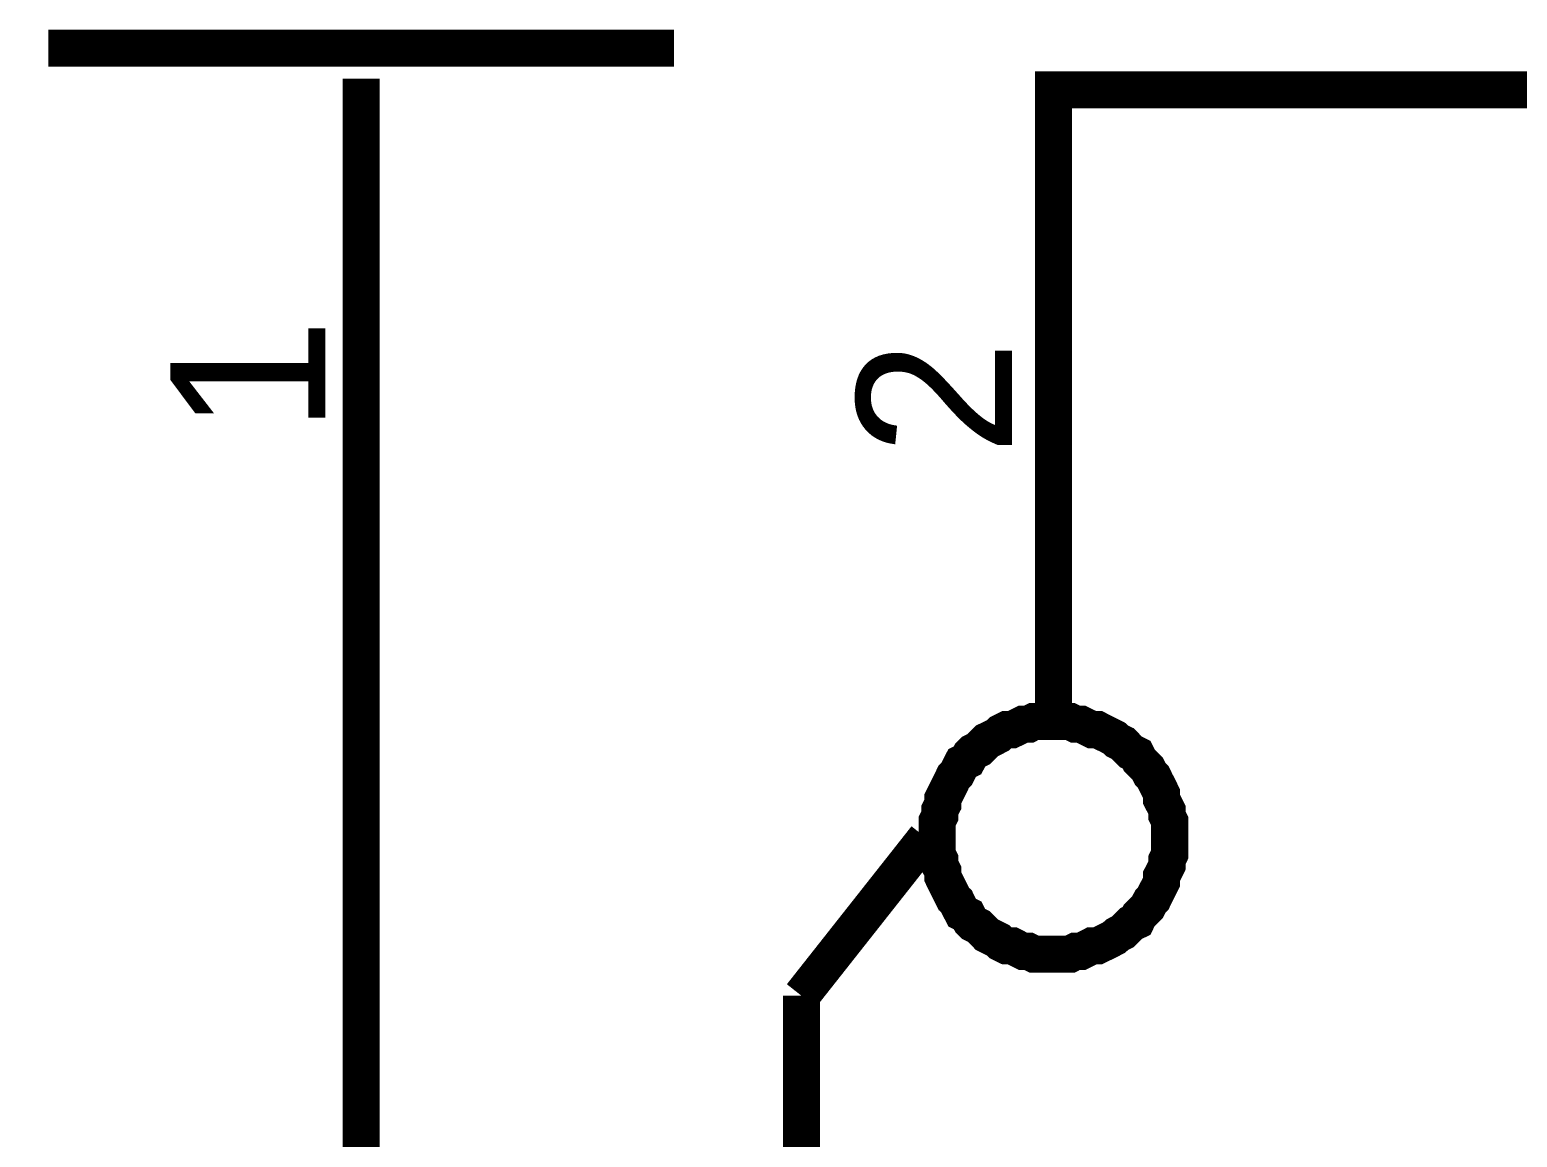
# Model space of a CAD drawing. Header units: millimetres. Extents: x 0 to 800, y 0 to 567.
# Drawn here: x 320.16 to 332.19, y 93.58 to 102.53 of the extents above; entities that cross this region are included whole.
import ezdxf

# ---------------------------------------------------------------- set-up
doc = ezdxf.new("R2010")
doc.units = ezdxf.units.MM
doc.layers.add('Sheet', color=255, linetype='Continuous')

msp = doc.modelspace()

# ---------------------------------------------------------------- linework, layer by layer
at = {"layer": 'Sheet', "const_width": 0.3}
for points in [[(325.371, 102.385), (320.309, 102.385)], [(322.84, 102.138), (322.84, 100.615)], [(322.84, 102.138), (322.84, 101.87)], [(328.44, 99.563), (328.44, 102.049), (333.972, 102.049), (333.972, 101.78)], [(322.84, 84.018), (322.84, 100.615)], [(328.44, 97.054), (328.44, 99.563)], [(327.499, 96.001), (327.499, 96.046), (327.499, 96.091), (327.499, 96.136), (327.521, 96.18), (327.521, 96.225), (327.544, 96.27), (327.544, 96.315), (327.566, 96.359), (327.589, 96.404), (327.611, 96.449), (327.633, 96.494), (327.656, 96.516), (327.678, 96.561), (327.701, 96.606), (327.745, 96.628), (327.768, 96.673), (327.79, 96.695), (327.835, 96.718), (327.88, 96.763), (327.902, 96.785), (327.947, 96.807), (327.992, 96.83), (328.014, 96.852), (328.059, 96.875), (328.104, 96.875), (328.149, 96.897), (328.193, 96.919), (328.238, 96.919), (328.283, 96.942), (328.35, 96.942), (328.395, 96.942), (328.44, 96.942)], [(328.44, 96.942), (328.395, 96.942), (328.35, 96.942), (328.283, 96.942), (328.238, 96.919), (328.193, 96.919), (328.149, 96.897), (328.104, 96.875), (328.059, 96.875), (328.014, 96.852), (327.992, 96.83), (327.947, 96.807), (327.902, 96.785), (327.88, 96.763), (327.835, 96.718), (327.79, 96.695), (327.768, 96.673), (327.745, 96.628), (327.701, 96.606), (327.678, 96.561), (327.656, 96.516), (327.633, 96.494), (327.611, 96.449), (327.589, 96.404), (327.566, 96.359), (327.544, 96.315), (327.544, 96.27), (327.521, 96.225), (327.521, 96.18), (327.499, 96.136), (327.499, 96.091), (327.499, 96.046), (327.499, 96.001)], [(328.44, 96.942), (328.485, 96.942), (328.529, 96.942), (328.574, 96.942), (328.619, 96.919), (328.664, 96.919), (328.708, 96.897), (328.753, 96.875), (328.798, 96.875), (328.843, 96.852), (328.888, 96.83), (328.932, 96.807), (328.955, 96.785), (329, 96.763), (329.044, 96.718), (329.067, 96.695), (329.112, 96.673), (329.134, 96.628), (329.156, 96.606), (329.201, 96.561), (329.224, 96.516), (329.246, 96.494), (329.268, 96.449), (329.291, 96.404), (329.313, 96.359), (329.313, 96.315), (329.336, 96.27), (329.358, 96.225), (329.358, 96.18), (329.38, 96.136), (329.38, 96.091), (329.38, 96.046), (329.38, 96.001)], [(329.38, 96.001), (329.38, 96.046), (329.38, 96.091), (329.38, 96.136), (329.358, 96.18), (329.358, 96.225), (329.336, 96.27), (329.313, 96.315), (329.313, 96.359), (329.291, 96.404), (329.268, 96.449), (329.246, 96.494), (329.224, 96.516), (329.201, 96.561), (329.156, 96.606), (329.134, 96.628), (329.112, 96.673), (329.067, 96.695), (329.044, 96.718), (329, 96.763), (328.955, 96.785), (328.932, 96.807), (328.888, 96.83), (328.843, 96.852), (328.798, 96.875), (328.753, 96.875), (328.708, 96.897), (328.664, 96.919), (328.619, 96.919), (328.574, 96.942), (328.529, 96.942), (328.485, 96.942), (328.44, 96.942)], [(326.401, 94.724), (327.409, 96.001)], [(328.44, 95.06), (328.395, 95.06), (328.35, 95.06), (328.283, 95.06), (328.238, 95.083), (328.193, 95.083), (328.149, 95.105), (328.104, 95.128), (328.059, 95.128), (328.014, 95.15), (327.992, 95.172), (327.947, 95.195), (327.902, 95.217), (327.88, 95.24), (327.835, 95.284), (327.79, 95.307), (327.768, 95.329), (327.745, 95.374), (327.701, 95.396), (327.678, 95.441), (327.656, 95.486), (327.633, 95.508), (327.611, 95.553), (327.589, 95.598), (327.566, 95.643), (327.544, 95.688), (327.544, 95.732), (327.521, 95.777), (327.521, 95.822), (327.499, 95.867), (327.499, 95.912), (327.499, 95.956), (327.499, 96.001)], [(327.499, 96.001), (327.499, 96.001)], [(327.499, 96.001), (327.499, 95.956), (327.499, 95.912), (327.499, 95.867), (327.521, 95.822), (327.521, 95.777), (327.544, 95.732), (327.544, 95.688), (327.566, 95.643), (327.589, 95.598), (327.611, 95.553), (327.633, 95.508), (327.656, 95.486), (327.678, 95.441), (327.701, 95.396), (327.745, 95.374), (327.768, 95.329), (327.79, 95.307), (327.835, 95.284), (327.88, 95.24), (327.902, 95.217), (327.947, 95.195), (327.992, 95.172), (328.014, 95.15), (328.059, 95.128), (328.104, 95.128), (328.149, 95.105), (328.193, 95.083), (328.238, 95.083), (328.283, 95.06), (328.35, 95.06), (328.395, 95.06), (328.44, 95.06)], [(329.38, 96.001), (329.38, 95.956), (329.38, 95.912), (329.38, 95.867), (329.358, 95.822), (329.358, 95.777), (329.336, 95.732), (329.313, 95.688), (329.313, 95.643), (329.291, 95.598), (329.268, 95.553), (329.246, 95.508), (329.224, 95.486), (329.201, 95.441), (329.156, 95.396), (329.134, 95.374), (329.112, 95.329), (329.067, 95.307), (329.044, 95.284), (329, 95.24), (328.955, 95.217), (328.932, 95.195), (328.888, 95.172), (328.843, 95.15), (328.798, 95.128), (328.753, 95.128), (328.708, 95.105), (328.664, 95.083), (328.619, 95.083), (328.574, 95.06), (328.529, 95.06), (328.485, 95.06), (328.44, 95.06)], [(328.44, 95.06), (328.485, 95.06), (328.529, 95.06), (328.574, 95.06), (328.619, 95.083), (328.664, 95.083), (328.708, 95.105), (328.753, 95.128), (328.798, 95.128), (328.843, 95.15), (328.888, 95.172), (328.932, 95.195), (328.955, 95.217), (329, 95.24), (329.044, 95.284), (329.067, 95.307), (329.112, 95.329), (329.134, 95.374), (329.156, 95.396), (329.201, 95.441), (329.224, 95.486), (329.246, 95.508), (329.268, 95.553), (329.291, 95.598), (329.313, 95.643), (329.313, 95.688), (329.336, 95.732), (329.358, 95.777), (329.358, 95.822), (329.38, 95.867), (329.38, 95.912), (329.38, 95.956), (329.38, 96.001)], [(329.38, 96.001), (329.38, 96.001), (329.38, 96.001), (329.38, 96.001), (329.38, 96.001), (329.38, 96.001), (329.38, 96.001), (329.38, 96.001), (329.38, 96.001), (329.38, 96.001), (329.38, 96.001), (329.38, 96.001), (329.38, 96.001), (329.38, 96.001), (329.38, 96.001), (329.38, 96.001), (329.38, 96.001), (329.38, 96.001), (329.38, 96.001), (329.38, 96.001), (329.38, 96.001), (329.38, 96.001), (329.38, 96.001), (329.38, 96.001), (329.38, 96.001), (329.38, 96.001), (329.38, 96.001), (329.38, 96.001), (329.38, 96.001), (329.38, 96.001), (329.38, 96.001), (329.38, 96.001), (329.38, 96.001)], [(329.38, 96.001), (329.38, 96.001)], [(326.401, 92.193), (326.401, 94.724)]]:
    msp.add_lwpolyline(points, dxfattribs=at)

# ---------------------------------------------------------------- texts
at = {"layer": 'Sheet'}
for s, p in [('1', (322.549, 99.271)), ('2', (328.104, 99.092))]:
    msp.add_text(s, height=1.254, rotation=90, dxfattribs=at).set_placement(p)

doc.saveas('drawing.dxf')
